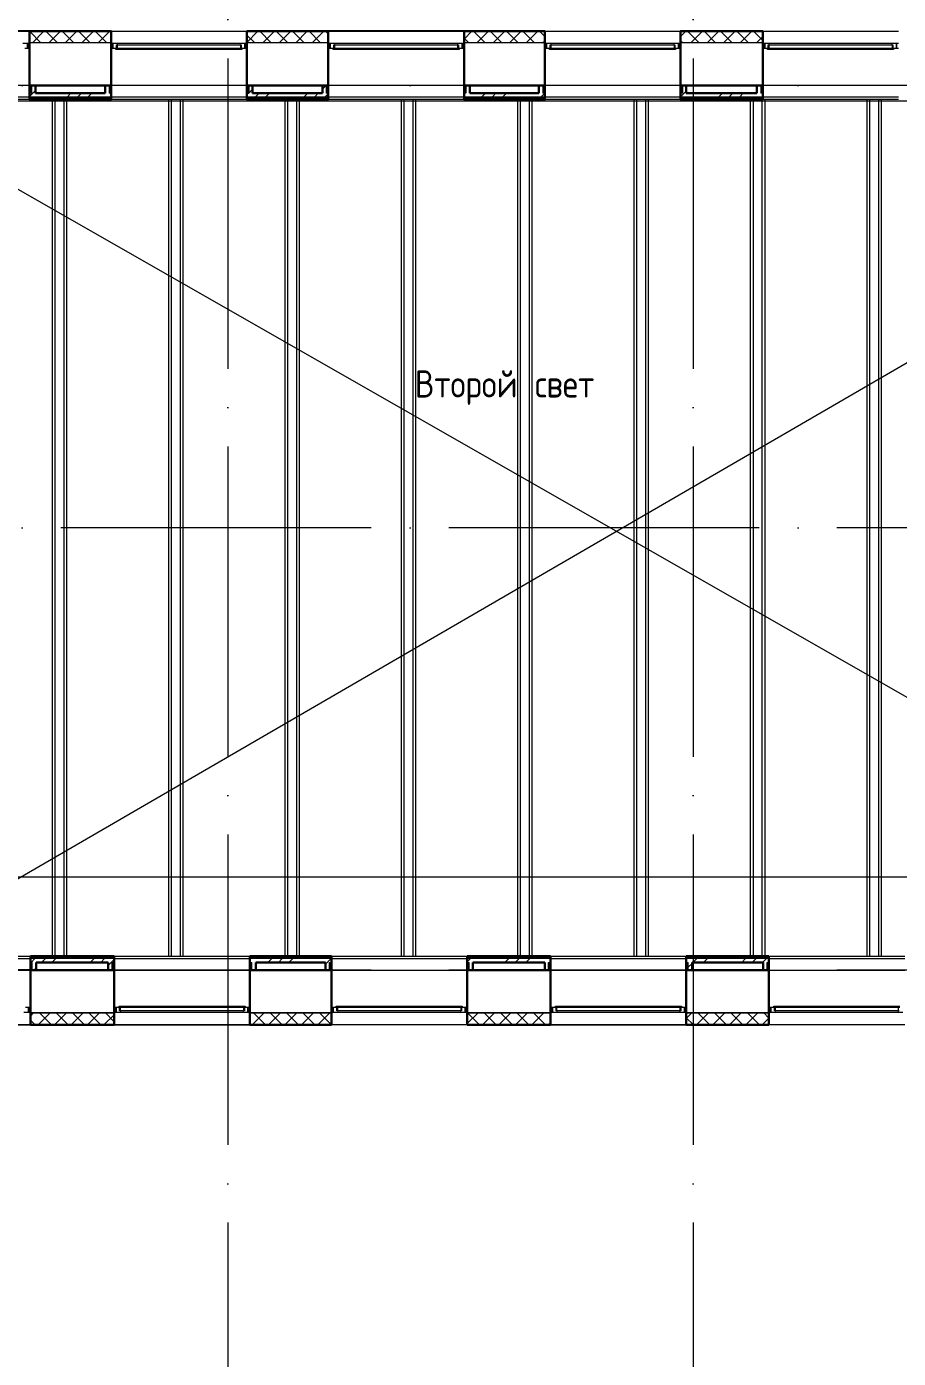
# Model space of a CAD drawing. Header units: millimetres. Extents: x -259793 to 503324, y -44556 to 93494.
# Drawn here: x 284353 to 295589, y 12836 to 29996 of the extents above; entities that cross this region are included whole.
import ezdxf

# ---------------------------------------------------------------- set-up
doc = ezdxf.new("R2010")
doc.units = ezdxf.units.MM
doc.linetypes.add('ADSK_Линия сетки', pattern=[25, 20, -2.5, 0, -2.5])
doc.linetypes.add('ADSK_Сверху', pattern=[450, 300, -150])
for name, color, linetype, lineweight in [('_ Окна', 7, 'Continuous', 9), ('Аннотация', 7, 'Continuous', 18), ('Линии', 7, 'Continuous', 9), ('Ограждение', 252, 'Continuous', 9), ('Окна', 252, 'Continuous', 9), ('Оси', 252, 'Continuous', 9), ('Перекрытие', 252, 'Continuous', 18), ('Стены внутренние', 7, 'Continuous', 18), ('Стены наружные', 7, 'Continuous', 18), ('Стены штриховка', 7, 'Continuous', 9)]:
    doc.layers.add(name, color=color, linetype=linetype, lineweight=lineweight)
doc.layers.add('Стены', color=194, linetype='Continuous')
doc.styles.add('GOST Common_1', font='', dxfattribs={"height": 250})
doc.styles.get('GOST Common_1').set_extended_font_data('GOST type B')

# ---------------------------------------------------------------- blocks, each defined once
blk = doc.blocks.new('Перекрытия 1 - Перекрытия 1-1698725-3 этаж копия 1')
at = {"layer": 'Перекрытие', "ltscale": 100}
for p, q in [((4199, 26760), (4199, 25410)), ((4234, 26760), (4234, 25410)), ((4349, 26760), (4349, 25410)), ((4384, 26760), (4384, 25410)), ((25199, 26635), (25199, 15485)), ((25234, 26635), (25234, 15485)), ((25349, 26635), (25349, 15485)), ((25384, 26635), (25384, 15485)), ((26699, 26635), (26699, 23185)), ((26734, 26635), (26734, 23185)), ((26849, 26635), (26849, 23185)), ((26884, 26635), (26884, 23185)), ((5699, 26580), (5699, 15540)), ((5734, 26580), (5734, 15540)), ((5849, 26580), (5849, 15540)), ((5884, 26580), (5884, 15540)), ((7199, 26580), (7199, 15540)), ((7234, 26580), (7234, 15540)), ((7349, 26580), (7349, 15540)), ((7384, 26580), (7384, 15540)), ((8699, 26580), (8699, 15540)), ((8734, 26580), (8734, 15540)), ((8849, 26580), (8849, 15540)), ((8884, 26580), (8884, 15540)), ((10199, 26580), (10199, 15540)), ((10234, 26580), (10234, 15540)), ((10349, 26580), (10349, 15540)), ((10384, 26580), (10384, 15540)), ((11699, 26580), (11699, 15540)), ((11734, 26580), (11734, 15540)), ((11849, 26580), (11849, 15540)), ((11884, 26580), (11884, 15540)), ((13199, 26580), (13199, 15540)), ((13234, 26580), (13234, 15540)), ((13349, 26580), (13349, 15540)), ((13384, 26580), (13384, 15540)), ((14699, 26580), (14699, 15540)), ((14734, 26580), (14734, 15540)), ((14849, 26580), (14849, 15540)), ((14884, 26580), (14884, 15540)), ((16199, 26580), (16199, 15540)), ((16234, 26580), (16234, 15540)), ((16349, 26580), (16349, 15540)), ((16384, 26580), (16384, 15540)), ((17699, 26580), (17699, 15540)), ((17734, 26580), (17734, 15540)), ((17849, 26580), (17849, 15540)), ((17884, 26580), (17884, 15540)), ((19199, 26580), (19199, 15540)), ((19234, 26580), (19234, 15540)), ((19349, 26580), (19349, 15540)), ((19384, 26580), (19384, 15540)), ((20699, 26580), (20699, 15540)), ((20734, 26580), (20734, 15540)), ((20849, 26580), (20849, 15540)), ((20884, 26580), (20884, 15540)), ((22199, 26580), (22199, 15540)), ((22234, 26580), (22234, 15540)), ((22349, 26580), (22349, 15540)), ((22384, 26580), (22384, 15540)), ((23699, 26580), (23699, 15540)), ((23734, 15540), (23734, 26580)), ((23849, 26580), (23849, 15540)), ((23884, 26580), (23884, 15540)), ((4199, 25290), (4199, 24290)), ((4234, 25290), (4234, 24290)), ((4349, 25290), (4349, 24290)), ((4384, 25290), (4384, 24290)), ((4199, 24170), (4199, 22940)), ((4234, 24170), (4234, 22940)), ((4349, 24170), (4349, 22940)), ((4384, 24170), (4384, 22940)), ((26849, 22940), (26849, 21875)), ((26884, 22940), (26884, 21875)), ((27122, 22940), (27122, 21875)), ((4199, 22805), (4199, 17800)), ((4234, 22805), (4234, 17800)), ((4349, 22805), (4349, 17800)), ((4384, 22805), (4384, 17800)), ((26849, 21875), (26849, 21755)), ((26884, 21875), (26884, 21755)), ((27122, 21875), (27122, 21755)), ((26849, 21755), (26849, 21640)), ((26884, 21755), (26884, 21640)), ((27122, 21755), (27122, 21640)), ((26699, 21395), (26699, 15485)), ((26734, 21395), (26734, 15485)), ((26849, 21395), (26849, 15485)), ((26884, 21395), (26884, 15485)), ((4199, 17665), (4199, 16853)), ((4234, 17665), (4234, 16853)), ((4349, 17665), (4349, 16853)), ((4384, 17665), (4384, 16853)), ((4199, 16733), (4199, 16383)), ((4234, 16733), (4234, 16383)), ((4349, 16733), (4349, 16383)), ((4384, 16733), (4384, 16383)), ((4199, 16263), (4199, 15360)), ((4234, 16263), (4234, 15360)), ((4349, 16263), (4349, 15360)), ((4384, 16263), (4384, 15360))]:
    blk.add_line(p, q, dxfattribs=at)
blk = doc.blocks.new('3 этаж')
at = {"layer": '_ Окна', "color": 251, "lineweight": 18, "true_color": 0x636466}
for p, q in [((284366, 29777), (284306, 29777)), ((284328, 29719), (284366, 29719)), ((284366, 29719), (284366, 29777)), ((285525, 29777), (285466, 29777)), ((285466, 29777), (285466, 29719)), ((285466, 29719), (285504, 29719)), ((285512, 29719), (285512, 29760)), ((285512, 29760), (285524, 29760)), ((285530, 29760), (285525, 29777)), ((287106, 29777), (287102, 29760)), ((287166, 29777), (287106, 29777)), ((287108, 29760), (287120, 29760)), ((287120, 29760), (287120, 29719)), ((287128, 29719), (287166, 29719)), ((287166, 29719), (287166, 29777)), ((288325, 29777), (288266, 29777)), ((288266, 29777), (288266, 29719)), ((288266, 29719), (288304, 29719)), ((288312, 29719), (288312, 29760)), ((288312, 29760), (288324, 29760)), ((288330, 29760), (288325, 29777)), ((289906, 29777), (289902, 29760)), ((289966, 29777), (289906, 29777)), ((289908, 29760), (289920, 29760)), ((289920, 29760), (289920, 29719)), ((289928, 29719), (289966, 29719)), ((289966, 29719), (289966, 29777)), ((291115, 29777), (291056, 29777)), ((291056, 29777), (291056, 29719)), ((291056, 29719), (291094, 29719)), ((291102, 29719), (291102, 29760)), ((291102, 29760), (291114, 29760)), ((291120, 29760), (291115, 29777)), ((292696, 29777), (292692, 29760)), ((292756, 29777), (292696, 29777)), ((292698, 29760), (292710, 29760)), ((292710, 29760), (292710, 29719)), ((292718, 29719), (292756, 29719)), ((292756, 29719), (292756, 29777)), ((293925, 29777), (293866, 29777)), ((293866, 29777), (293866, 29719)), ((293866, 29719), (293904, 29719)), ((293912, 29719), (293912, 29760)), ((293912, 29760), (293924, 29760)), ((293930, 29760), (293925, 29777)), ((295506, 29777), (295502, 29760)), ((295566, 29777), (295506, 29777)), ((295508, 29760), (295520, 29760)), ((295520, 29760), (295520, 29719)), ((295528, 29719), (295566, 29719)), ((295566, 29719), (295566, 29777)), ((284376, 17355), (284338, 17355)), ((284376, 17297), (284376, 17355)), ((285544, 17355), (285506, 17355)), ((285506, 17355), (285506, 17297)), ((285552, 17314), (285552, 17355)), ((287160, 17355), (287160, 17314)), ((287206, 17355), (287168, 17355)), ((287206, 17297), (287206, 17355)), ((288344, 17355), (288306, 17355)), ((288306, 17355), (288306, 17297)), ((288352, 17314), (288352, 17355)), ((289960, 17355), (289960, 17314)), ((290006, 17355), (289968, 17355)), ((290006, 17297), (290006, 17355)), ((291169, 17355), (291131, 17355)), ((291131, 17355), (291131, 17297)), ((291177, 17314), (291177, 17355)), ((292785, 17355), (292785, 17314)), ((292831, 17355), (292793, 17355)), ((292831, 17297), (292831, 17355)), ((293984, 17355), (293946, 17355)), ((293946, 17355), (293946, 17297)), ((293992, 17314), (293992, 17355)), ((284316, 17297), (284376, 17297)), ((285506, 17297), (285565, 17297)), ((285564, 17314), (285552, 17314)), ((285565, 17297), (285570, 17314)), ((287142, 17314), (287146, 17297)), ((287146, 17297), (287206, 17297)), ((287160, 17314), (287148, 17314)), ((288306, 17297), (288365, 17297)), ((288364, 17314), (288352, 17314)), ((288365, 17297), (288370, 17314)), ((289942, 17314), (289946, 17297)), ((289946, 17297), (290006, 17297)), ((289960, 17314), (289948, 17314)), ((291131, 17297), (291190, 17297)), ((291189, 17314), (291177, 17314)), ((291190, 17297), (291195, 17314)), ((292767, 17314), (292771, 17297)), ((292771, 17297), (292831, 17297)), ((292785, 17314), (292773, 17314)), ((293946, 17297), (294005, 17297)), ((294004, 17314), (293992, 17314)), ((294005, 17297), (294010, 17314)), ((295582, 17314), (295586, 17297)), ((295586, 17297), (295646, 17297)), ((295600, 17314), (295588, 17314))]:
    blk.add_line(p, q, dxfattribs=at)
at = {"layer": '_ Окна', "color": 251, "true_color": 0x636466}
for p, q in [((284391, 29777), (284366, 29777)), ((284366, 29777), (284366, 29719)), ((284366, 29719), (284391, 29719)), ((285466, 29777), (285441, 29777)), ((285441, 29719), (285466, 29719)), ((285466, 29719), (285466, 29777)), ((287191, 29777), (287166, 29777)), ((287166, 29777), (287166, 29719)), ((287166, 29719), (287191, 29719)), ((288266, 29777), (288241, 29777)), ((288241, 29719), (288266, 29719)), ((288266, 29719), (288266, 29777)), ((289991, 29777), (289966, 29777)), ((289966, 29777), (289966, 29719)), ((289966, 29719), (289991, 29719)), ((291056, 29777), (291031, 29777)), ((291031, 29719), (291056, 29719)), ((291056, 29719), (291056, 29777)), ((292781, 29777), (292756, 29777)), ((292756, 29777), (292756, 29719)), ((292756, 29719), (292781, 29719)), ((293866, 29777), (293841, 29777)), ((293841, 29719), (293866, 29719)), ((293866, 29719), (293866, 29777)), ((295591, 29777), (295566, 29777)), ((295566, 29777), (295566, 29719)), ((295566, 29719), (295591, 29719)), ((284401, 17355), (284376, 17355)), ((284376, 17355), (284376, 17297)), ((285506, 17355), (285481, 17355)), ((285506, 17297), (285506, 17355)), ((287231, 17355), (287206, 17355)), ((287206, 17355), (287206, 17297)), ((288306, 17355), (288281, 17355)), ((288306, 17297), (288306, 17355)), ((290031, 17355), (290006, 17355)), ((290006, 17355), (290006, 17297)), ((291131, 17355), (291106, 17355)), ((291131, 17297), (291131, 17355)), ((292856, 17355), (292831, 17355)), ((292831, 17355), (292831, 17297)), ((293946, 17355), (293921, 17355)), ((293946, 17297), (293946, 17355)), ((284376, 17297), (284401, 17297)), ((285481, 17297), (285506, 17297)), ((287206, 17297), (287231, 17297)), ((288281, 17297), (288306, 17297)), ((290006, 17297), (290031, 17297)), ((291106, 17297), (291131, 17297)), ((292831, 17297), (292856, 17297)), ((293921, 17297), (293946, 17297))]:
    blk.add_line(p, q, dxfattribs=at)
at = {"layer": 'Линии', "color": 251, "linetype": 'ADSK_Сверху', "ltscale": 200, "true_color": 0x636466}
for p, q in [((282206, 17837), (301851, 29237)), ((282206, 29062), (301851, 17837))]:
    blk.add_line(p, q, dxfattribs=at)
at = {"layer": 'Ограждение', "color": 251, "true_color": 0x636466}
for p, q in [((301836, 29037), (282221, 29037)), ((284391, 29037), (282641, 29037)), ((284391, 29057), (284391, 29037)), ((285441, 29037), (285441, 29057)), ((287191, 29037), (285441, 29037)), ((287191, 29057), (287191, 29037)), ((288241, 29037), (288241, 29057)), ((289991, 29037), (288241, 29037)), ((289991, 29057), (289991, 29037)), ((291031, 29037), (291031, 29057)), ((292781, 29037), (291031, 29037)), ((292781, 29057), (292781, 29037)), ((293841, 29037), (293841, 29057)), ((295591, 29037), (293841, 29037))]:
    blk.add_line(p, q, dxfattribs=at)
at = {"layer": 'Окна', "color": 251, "true_color": 0x636466}
for p, q in [((285504, 29719), (287128, 29719)), ((285504, 29702), (285504, 29719)), ((287128, 29702), (285504, 29702)), ((285524, 29760), (287108, 29760)), ((285524, 29719), (285524, 29760)), ((287106, 29777), (285525, 29777)), ((287108, 29760), (287108, 29719)), ((287128, 29719), (287128, 29702)), ((288304, 29719), (289928, 29719)), ((288304, 29702), (288304, 29719)), ((289928, 29702), (288304, 29702)), ((288324, 29760), (289908, 29760)), ((288324, 29719), (288324, 29760)), ((289906, 29777), (288325, 29777)), ((289908, 29760), (289908, 29719)), ((289928, 29719), (289928, 29702)), ((291094, 29719), (292718, 29719)), ((291094, 29702), (291094, 29719)), ((292718, 29702), (291094, 29702)), ((291114, 29760), (292698, 29760)), ((291114, 29719), (291114, 29760)), ((292696, 29777), (291115, 29777)), ((292698, 29760), (292698, 29719)), ((292718, 29719), (292718, 29702)), ((293904, 29719), (295528, 29719)), ((293904, 29702), (293904, 29719)), ((295528, 29702), (293904, 29702)), ((293924, 29760), (295508, 29760)), ((293924, 29719), (293924, 29760)), ((295506, 29777), (293925, 29777)), ((295508, 29760), (295508, 29719)), ((295528, 29719), (295528, 29702)), ((285544, 17372), (287168, 17372)), ((285544, 17355), (285544, 17372)), ((287168, 17355), (285544, 17355)), ((285564, 17314), (285564, 17355)), ((287148, 17355), (287148, 17314)), ((287168, 17372), (287168, 17355)), ((288344, 17372), (289968, 17372)), ((288344, 17355), (288344, 17372)), ((289968, 17355), (288344, 17355)), ((288364, 17314), (288364, 17355)), ((289948, 17355), (289948, 17314)), ((289968, 17372), (289968, 17355)), ((291169, 17372), (292793, 17372)), ((291169, 17355), (291169, 17372)), ((292793, 17355), (291169, 17355)), ((291189, 17314), (291189, 17355)), ((292773, 17355), (292773, 17314)), ((292793, 17372), (292793, 17355)), ((293984, 17372), (295608, 17372)), ((293984, 17355), (293984, 17372)), ((295608, 17355), (293984, 17355)), ((294004, 17314), (294004, 17355)), ((295588, 17355), (295588, 17314)), ((287148, 17314), (285564, 17314)), ((285565, 17297), (287146, 17297)), ((289948, 17314), (288364, 17314)), ((288365, 17297), (289946, 17297)), ((292773, 17314), (291189, 17314)), ((291190, 17297), (292771, 17297)), ((295588, 17314), (294004, 17314)), ((294005, 17297), (295586, 17297))]:
    blk.add_line(p, q, dxfattribs=at)
at = {"layer": 'Оси', "color": 251, "linetype": 'ADSK_Линия сетки', "ltscale": 200, "true_color": 0x636466}
for p, q in [((286946, 34587), (286946, -30120)), ((292946, 34587), (292946, -31390)), ((308796, 29237), (237074, 29237)), ((308796, 23537), (237074, 23537)), ((308796, 17837), (237074, 17837))]:
    blk.add_line(p, q, dxfattribs=at)
at = {"layer": 'Перекрытие', "color": 251, "true_color": 0x636466}
blk.add_line((296331, 19037), (282221, 19037), dxfattribs=at)
at = {"layer": 'Стены', "color": 251, "true_color": 0x636466}
blk.add_line((284401, 17837), (282651, 17837), dxfattribs=at)
at = {"layer": 'Стены внутренние', "color": 251, "true_color": 0x636466}
for p, q in [((282641, 29939), (284391, 29939)), ((285441, 29939), (287191, 29939)), ((288241, 29939), (289991, 29939)), ((291031, 29939), (292781, 29939)), ((293841, 29939), (295591, 29939)), ((285441, 29787), (284391, 29787)), ((288241, 29787), (287191, 29787)), ((291031, 29787), (289991, 29787)), ((293841, 29787), (292781, 29787)), ((284391, 29237), (282641, 29237)), ((287191, 29237), (285441, 29237)), ((289991, 29237), (288241, 29237)), ((292781, 29237), (291031, 29237)), ((295591, 29237), (293841, 29237)), ((285481, 17837), (287231, 17837)), ((288281, 17837), (290031, 17837)), ((291106, 17837), (292856, 17837)), ((293921, 17837), (295671, 17837)), ((284401, 17287), (285481, 17287)), ((285481, 17287), (284401, 17287)), ((287231, 17287), (288281, 17287)), ((288281, 17287), (287231, 17287)), ((290031, 17287), (291106, 17287)), ((291106, 17287), (290031, 17287)), ((292856, 17287), (293921, 17287)), ((293921, 17287), (292856, 17287)), ((284401, 17135), (282651, 17135)), ((287231, 17135), (285481, 17135)), ((290031, 17135), (288281, 17135)), ((292856, 17135), (291106, 17135)), ((295671, 17135), (293921, 17135))]:
    blk.add_line(p, q, dxfattribs=at)
at = {"layer": 'Стены внутренние', "color": 251, "lineweight": 30, "true_color": 0x636466}
for p, q in [((284391, 29237), (284391, 29939)), ((284391, 29939), (285441, 29939)), ((285441, 29237), (285441, 29939)), ((287191, 29237), (287191, 29939)), ((287191, 29939), (288241, 29939)), ((288241, 29237), (288241, 29939)), ((289991, 29237), (289991, 29939)), ((289991, 29939), (291031, 29939)), ((291031, 29237), (291031, 29939)), ((292781, 29237), (292781, 29939)), ((292781, 29939), (293841, 29939)), ((293841, 29237), (293841, 29939)), ((284466, 29237), (285366, 29237)), ((287266, 29237), (288166, 29237)), ((290066, 29237), (290956, 29237)), ((292856, 29237), (293766, 29237)), ((284401, 17837), (284401, 17287)), ((284476, 17837), (285406, 17837)), ((285481, 17837), (285481, 17287)), ((287231, 17837), (287231, 17287)), ((287306, 17837), (288206, 17837)), ((288281, 17837), (288281, 17287)), ((290031, 17837), (290031, 17287)), ((290106, 17837), (291031, 17837)), ((291106, 17837), (291106, 17287)), ((292856, 17837), (292856, 17287)), ((292931, 17837), (293846, 17837)), ((293921, 17837), (293921, 17287)), ((284401, 17287), (284401, 17135)), ((285481, 17287), (285481, 17135)), ((287231, 17287), (287231, 17135)), ((288281, 17287), (288281, 17135)), ((290031, 17287), (290031, 17135)), ((291106, 17287), (291106, 17135)), ((292856, 17287), (292856, 17135)), ((293921, 17287), (293921, 17135)), ((284401, 17135), (285481, 17135)), ((287231, 17135), (288281, 17135)), ((290031, 17135), (291106, 17135)), ((293921, 17135), (292856, 17135))]:
    blk.add_line(p, q, dxfattribs=at)
at = {"layer": 'Стены внутренние', "color": 251, "linetype": 'Continuous', "lineweight": 9, "true_color": 0x636466}
for p, q in [((284391, 29908), (284393, 29908)), ((284537, 29787), (284393, 29931)), ((284427, 29787), (284577, 29937)), ((284595, 29939), (284594, 29937)), ((284749, 29787), (284599, 29937)), ((284639, 29787), (284789, 29937)), ((284961, 29787), (284811, 29937)), ((284852, 29787), (285002, 29937)), ((285173, 29787), (285023, 29937)), ((285064, 29787), (285214, 29937)), ((285385, 29787), (285235, 29937)), ((285273, 29937), (285272, 29939)), ((285276, 29787), (285426, 29937)), ((287191, 29792), (287335, 29937)), ((287295, 29787), (287193, 29888)), ((287507, 29787), (287357, 29937)), ((287397, 29787), (287547, 29937)), ((287410, 29939), (287409, 29937)), ((287719, 29787), (287569, 29937)), ((287609, 29787), (287759, 29937)), ((287645, 29939), (287644, 29937)), ((287931, 29787), (287781, 29937)), ((287821, 29787), (287971, 29937)), ((288143, 29787), (287993, 29937)), ((288034, 29787), (288184, 29937)), ((288088, 29937), (288087, 29939)), ((288239, 29903), (288205, 29937)), ((289991, 29835), (290093, 29937)), ((290264, 29787), (290114, 29937)), ((290155, 29787), (290305, 29937)), ((290477, 29787), (290327, 29937)), ((290367, 29787), (290517, 29937)), ((290461, 29939), (290460, 29937)), ((290689, 29787), (290539, 29937)), ((290552, 29937), (290551, 29939)), ((290579, 29787), (290729, 29937)), ((290901, 29787), (290751, 29937)), ((290791, 29787), (290941, 29937)), ((291029, 29871), (290963, 29937)), ((292783, 29896), (292781, 29893)), ((292783, 29869), (292850, 29937)), ((293022, 29787), (292872, 29937)), ((292913, 29787), (293063, 29937)), ((292924, 29939), (292923, 29937)), ((293234, 29787), (293084, 29937)), ((293125, 29787), (293275, 29937)), ((293446, 29787), (293296, 29937)), ((293337, 29787), (293487, 29937)), ((293368, 29937), (293367, 29939)), ((293659, 29787), (293509, 29937)), ((293549, 29787), (293699, 29937)), ((293841, 29816), (293721, 29937)), ((293761, 29787), (293839, 29864)), ((290052, 29787), (289991, 29848)), ((291003, 29787), (291031, 29814)), ((292810, 29787), (292781, 29816)), ((284401, 17244), (284443, 17287)), ((284459, 17137), (284403, 17193)), ((284505, 17137), (284655, 17287)), ((284671, 17137), (284521, 17287)), ((284717, 17137), (284867, 17287)), ((284883, 17137), (284733, 17287)), ((284930, 17137), (285080, 17287)), ((285095, 17137), (284945, 17287)), ((285142, 17137), (285292, 17287)), ((285307, 17137), (285157, 17287)), ((285354, 17137), (285481, 17264)), ((285479, 17177), (285370, 17287)), ((287263, 17137), (287413, 17287)), ((287429, 17137), (287279, 17287)), ((287475, 17137), (287625, 17287)), ((287641, 17137), (287491, 17287)), ((287687, 17137), (287837, 17287)), ((287853, 17137), (287703, 17287)), ((287899, 17137), (288049, 17287)), ((288065, 17137), (287915, 17287)), ((288112, 17137), (288262, 17287)), ((288277, 17137), (288127, 17287)), ((290033, 17149), (290171, 17287)), ((290187, 17137), (290037, 17287)), ((290233, 17137), (290383, 17287)), ((290399, 17137), (290249, 17287)), ((290445, 17137), (290595, 17287)), ((290611, 17137), (290461, 17287)), ((290657, 17137), (290807, 17287)), ((290823, 17137), (290673, 17287)), ((290869, 17137), (291019, 17287)), ((291035, 17137), (290885, 17287)), ((291106, 17278), (291097, 17287)), ((292856, 17214), (292928, 17287)), ((292944, 17137), (292856, 17225)), ((292858, 17205), (292856, 17209)), ((292991, 17137), (293141, 17287)), ((293156, 17137), (293006, 17287)), ((293203, 17137), (293353, 17287)), ((293369, 17137), (293219, 17287)), ((293415, 17137), (293565, 17287)), ((293581, 17137), (293431, 17287)), ((293627, 17137), (293777, 17287)), ((293793, 17137), (293643, 17287)), ((293839, 17137), (293921, 17218)), ((293921, 17221), (293855, 17287)), ((285038, 17135), (285037, 17137)), ((285181, 17137), (285180, 17135)), ((287854, 17135), (287853, 17137)), ((290109, 17137), (290107, 17135)), ((290318, 17135), (290317, 17137)), ((291081, 17137), (291104, 17159)), ((292924, 17137), (292923, 17135)), ((293133, 17135), (293132, 17137))]:
    blk.add_line(p, q, dxfattribs=at)
at = {"layer": 'Стены наружные', "color": 251, "true_color": 0x636466}
for p, q in [((282136, 29944), (284898, 29944)), ((284898, 29939), (284898, 29944)), ((284916, 29944), (285441, 29944)), ((284916, 29939), (284916, 29944)), ((285441, 29939), (285441, 29944)), ((287746, 29939), (287746, 29944)), ((287746, 29944), (290506, 29944)), ((288241, 29944), (288241, 29939)), ((290506, 29939), (290506, 29944)), ((290511, 29944), (291031, 29944)), ((290511, 29939), (290511, 29944)), ((291031, 29939), (291031, 29944)), ((292781, 29944), (292781, 29939)), ((292781, 29944), (293841, 29944)), ((293311, 29939), (293311, 29944)), ((293841, 29939), (293841, 29944)), ((284391, 29087), (282641, 29087)), ((284391, 29057), (282641, 29057)), ((287191, 29087), (285441, 29087)), ((287191, 29057), (285441, 29057)), ((289991, 29087), (288241, 29087)), ((289991, 29057), (288241, 29057)), ((292781, 29087), (291031, 29087)), ((292781, 29057), (291031, 29057)), ((295591, 29087), (293841, 29087)), ((295591, 29057), (293841, 29057)), ((282651, 18017), (284401, 18017)), ((282651, 17987), (284401, 17987)), ((285481, 18017), (287231, 18017)), ((285481, 17987), (287231, 17987)), ((288281, 18017), (290031, 18017)), ((288281, 17987), (290031, 17987)), ((291106, 18017), (292856, 18017)), ((291106, 17987), (292856, 17987)), ((293921, 18017), (295671, 18017)), ((293921, 17987), (295671, 17987)), ((284941, 17130), (282111, 17130)), ((284401, 17130), (284401, 17135)), ((284941, 17129), (284941, 17135)), ((284941, 17134), (287766, 17134)), ((287766, 17129), (284941, 17129)), ((287766, 17129), (287766, 17134)), ((287781, 17134), (288281, 17134)), ((287781, 17129), (287781, 17134)), ((288281, 17129), (287781, 17129)), ((288281, 17134), (288281, 17129)), ((290031, 17130), (290031, 17135)), ((290566, 17130), (290031, 17130)), ((290566, 17129), (290031, 17129)), ((290566, 17130), (290566, 17135)), ((290585, 17130), (290585, 17135)), ((293391, 17130), (290585, 17130)), ((293391, 17134), (293921, 17134)), ((293391, 17129), (293391, 17134)), ((293921, 17129), (293391, 17129)), ((293921, 17134), (293921, 17129))]:
    blk.add_line(p, q, dxfattribs=at)
at = {"layer": 'Стены наружные', "color": 251, "lineweight": 30, "true_color": 0x636466}
for p, q in [((284391, 29062), (284391, 29237)), ((284466, 29237), (284391, 29237)), ((284466, 29237), (284466, 29137)), ((285366, 29137), (285366, 29237)), ((285441, 29237), (285366, 29237)), ((285441, 29237), (285441, 29062)), ((287191, 29062), (287191, 29237)), ((287266, 29237), (287191, 29237)), ((287266, 29237), (287266, 29137)), ((288166, 29137), (288166, 29237)), ((288241, 29237), (288166, 29237)), ((288241, 29237), (288241, 29062)), ((289991, 29062), (289991, 29237)), ((290066, 29237), (289991, 29237)), ((290066, 29237), (290066, 29137)), ((290956, 29137), (290956, 29237)), ((291031, 29237), (290956, 29237)), ((291031, 29237), (291031, 29062)), ((292781, 29062), (292781, 29237)), ((292856, 29237), (292781, 29237)), ((292856, 29237), (292856, 29137)), ((293766, 29137), (293766, 29237)), ((293841, 29237), (293766, 29237)), ((293841, 29237), (293841, 29062)), ((284391, 29057), (284391, 29062)), ((284391, 29057), (285441, 29057)), ((284466, 29137), (285366, 29137)), ((285441, 29057), (285441, 29062)), ((287191, 29057), (287191, 29062)), ((287191, 29057), (288241, 29057)), ((287266, 29137), (288166, 29137)), ((288241, 29057), (288241, 29062)), ((289991, 29057), (289991, 29062)), ((289991, 29057), (291031, 29057)), ((290066, 29137), (290956, 29137)), ((291031, 29057), (291031, 29062)), ((292781, 29057), (292781, 29062)), ((292781, 29057), (293841, 29057)), ((292856, 29137), (293766, 29137)), ((293841, 29057), (293841, 29062)), ((284401, 18017), (285481, 18017)), ((284401, 17937), (284401, 18017)), ((284401, 17837), (284401, 17937)), ((284476, 17937), (285406, 17937)), ((284476, 17937), (284476, 17837)), ((285406, 17837), (285406, 17937)), ((285481, 18017), (285481, 17837)), ((287231, 18017), (288281, 18017)), ((287231, 17837), (287231, 18017)), ((287306, 17937), (288206, 17937)), ((287306, 17937), (287306, 17837)), ((288206, 17837), (288206, 17937)), ((288281, 18017), (288281, 17837)), ((290031, 18017), (291106, 18017)), ((290031, 17837), (290031, 18017)), ((290106, 17937), (291031, 17937)), ((290106, 17937), (290106, 17837)), ((291031, 17837), (291031, 17937)), ((291106, 18017), (291106, 17837)), ((293921, 18017), (292856, 18017)), ((292856, 17837), (292856, 18017)), ((293846, 17937), (292931, 17937)), ((292931, 17937), (292931, 17837)), ((293846, 17837), (293846, 17937)), ((293921, 18017), (293921, 17837)), ((284401, 17837), (284476, 17837)), ((285406, 17837), (285481, 17837)), ((287231, 17837), (287306, 17837)), ((288206, 17837), (288281, 17837)), ((290031, 17837), (290106, 17837)), ((291031, 17837), (291106, 17837)), ((292856, 17837), (292931, 17837)), ((293846, 17837), (293921, 17837))]:
    blk.add_line(p, q, dxfattribs=at)
at = {"layer": 'Стены наружные', "color": 251, "linetype": 'Continuous', "lineweight": 9, "true_color": 0x636466}
for p, q in [((287203, 29168), (287216, 29181)), ((287216, 29138), (287266, 29188)), ((288166, 29190), (288212, 29237)), ((289991, 29198), (290003, 29211)), ((290003, 29211), (290016, 29223)), ((291018, 29165), (291031, 29177)), ((292781, 29230), (292787, 29237)), ((293816, 29205), (293828, 29217)), ((293828, 29217), (293841, 29230)), ((284391, 29097), (284431, 29137)), ((284414, 29137), (284416, 29139)), ((284431, 29137), (284466, 29172)), ((284546, 29057), (284551, 29062)), ((284551, 29062), (284563, 29074)), ((284563, 29074), (284576, 29087)), ((284763, 29062), (284776, 29074)), ((284776, 29074), (284788, 29087)), ((284874, 29087), (284924, 29137)), ((284970, 29057), (284975, 29062)), ((284975, 29062), (284988, 29074)), ((284988, 29074), (285000, 29087)), ((285009, 29087), (285059, 29137)), ((285144, 29087), (285194, 29137)), ((285187, 29062), (285200, 29074)), ((285200, 29074), (285212, 29087)), ((285394, 29057), (285399, 29062)), ((285399, 29062), (285412, 29074)), ((285412, 29074), (285424, 29087)), ((287191, 29156), (287203, 29168)), ((287191, 29113), (287214, 29137)), ((287299, 29087), (287349, 29137)), ((287309, 29062), (287321, 29074)), ((287321, 29074), (287334, 29087)), ((287434, 29087), (287484, 29137)), ((287516, 29057), (287521, 29062)), ((287521, 29062), (287533, 29074)), ((287533, 29074), (287546, 29087)), ((287733, 29062), (287745, 29074)), ((287745, 29074), (287758, 29087)), ((287927, 29087), (287977, 29137)), ((287940, 29057), (287945, 29062)), ((287945, 29062), (287957, 29074)), ((287957, 29074), (287970, 29087)), ((288062, 29087), (288112, 29137)), ((288157, 29062), (288170, 29074)), ((288170, 29074), (288182, 29087)), ((288197, 29087), (288241, 29130)), ((288232, 29137), (288241, 29145)), ((290061, 29057), (290066, 29062)), ((290066, 29062), (290079, 29074)), ((290079, 29074), (290091, 29087)), ((290217, 29087), (290267, 29137)), ((290278, 29062), (290291, 29074)), ((290291, 29074), (290303, 29087)), ((290352, 29087), (290402, 29137)), ((290486, 29057), (290491, 29062)), ((290487, 29087), (290537, 29137)), ((290491, 29062), (290503, 29074)), ((290503, 29074), (290516, 29087)), ((290703, 29062), (290715, 29074)), ((290715, 29074), (290728, 29087)), ((290910, 29057), (290915, 29062)), ((290915, 29062), (290927, 29074)), ((290927, 29074), (290940, 29087)), ((290981, 29087), (291031, 29137)), ((291006, 29152), (291018, 29165)), ((292781, 29090), (292827, 29137)), ((292824, 29062), (292837, 29074)), ((292827, 29137), (292856, 29165)), ((292837, 29074), (292849, 29087)), ((293031, 29057), (293036, 29062)), ((293036, 29062), (293049, 29074)), ((293049, 29074), (293061, 29087)), ((293248, 29062), (293261, 29074)), ((293261, 29074), (293273, 29087)), ((293271, 29087), (293321, 29137)), ((293406, 29087), (293456, 29137)), ((293455, 29057), (293460, 29062)), ((293460, 29062), (293473, 29074)), ((293473, 29074), (293485, 29087)), ((293540, 29087), (293590, 29137)), ((293673, 29062), (293685, 29074)), ((293685, 29074), (293698, 29087)), ((284401, 17881), (284413, 17893)), ((284411, 17937), (284461, 17987)), ((284413, 17893), (284426, 17906)), ((284445, 17837), (284476, 17867)), ((284507, 17987), (284519, 17999)), ((284519, 17999), (284532, 18012)), ((284532, 18012), (284537, 18017)), ((284545, 17937), (284595, 17987)), ((284680, 17937), (284730, 17987)), ((284719, 17987), (284731, 17999)), ((284731, 17999), (284744, 18012)), ((284931, 17987), (284944, 17999)), ((284944, 17999), (284956, 18012)), ((284956, 18012), (284961, 18017)), ((285143, 17987), (285156, 17999)), ((285156, 17999), (285168, 18012)), ((285174, 17937), (285224, 17987)), ((285309, 17937), (285359, 17987)), ((285355, 17987), (285368, 17999)), ((285368, 17999), (285380, 18012)), ((285380, 18012), (285385, 18017)), ((285406, 17899), (285444, 17937)), ((285444, 17937), (285481, 17974)), ((285456, 17875), (285468, 17887)), ((285468, 17887), (285481, 17900)), ((287264, 17987), (287277, 17999)), ((287277, 17999), (287289, 18012)), ((287464, 17937), (287514, 17987)), ((287477, 17987), (287489, 17999)), ((287489, 17999), (287502, 18012)), ((287502, 18012), (287507, 18017)), ((287599, 17937), (287649, 17987)), ((287689, 17987), (287701, 17999)), ((287701, 17999), (287714, 18012)), ((287734, 17937), (287784, 17987)), ((287901, 17987), (287913, 17999)), ((287913, 17999), (287926, 18012)), ((287926, 18012), (287931, 18017)), ((288113, 17987), (288125, 17999)), ((288125, 17999), (288138, 18012)), ((288206, 17915), (288227, 17937)), ((288227, 17937), (288277, 17987)), ((288256, 17917), (288268, 17930)), ((288268, 17930), (288275, 17937)), ((290031, 17995), (290035, 17999)), ((290031, 17944), (290074, 17987)), ((290035, 17999), (290047, 18012)), ((290047, 18012), (290052, 18017)), ((290234, 17987), (290247, 17999)), ((290247, 17999), (290259, 18012)), ((290446, 17987), (290459, 17999)), ((290459, 17999), (290471, 18012)), ((290471, 18012), (290476, 18017)), ((290517, 17937), (290567, 17987)), ((290652, 17937), (290702, 17987)), ((290659, 17987), (290671, 17999)), ((290671, 17999), (290684, 18012)), ((290787, 17937), (290837, 17987)), ((290871, 17987), (290883, 17999)), ((290883, 17999), (290896, 18012)), ((290896, 18012), (290901, 18017)), ((291083, 17987), (291095, 17999)), ((291095, 17999), (291106, 18009)), ((292856, 17985), (292857, 17987)), ((292856, 17850), (292868, 17863)), ((292868, 17863), (292881, 17875)), ((292881, 17875), (292931, 17925)), ((292942, 17937), (292992, 17987)), ((292992, 17987), (293005, 17999)), ((293005, 17999), (293017, 18012)), ((293017, 18012), (293022, 18017)), ((293077, 17937), (293127, 17987)), ((293204, 17987), (293217, 17999)), ((293217, 17999), (293229, 18012)), ((293416, 17987), (293429, 17999)), ((293429, 17999), (293441, 18012)), ((293441, 18012), (293446, 18017)), ((293570, 17937), (293620, 17987)), ((293628, 17987), (293641, 17999)), ((293641, 17999), (293653, 18012)), ((293705, 17937), (293755, 17987)), ((293840, 17937), (293890, 17987)), ((293841, 17987), (293853, 17999)), ((293853, 17999), (293866, 18012)), ((293866, 18012), (293871, 18017)), ((293908, 17842), (293921, 17855)), ((293903, 17837), (293908, 17842))]:
    blk.add_line(p, q, dxfattribs=at)
at = {"layer": 'Стены штриховка', "color": 251, "true_color": 0x636466}
for p, q in [((284391, 29863), (284393, 29863)), ((284393, 29863), (284393, 29937)), ((284393, 29937), (285439, 29937)), ((285439, 29937), (285439, 29863)), ((285439, 29863), (285441, 29863)), ((287191, 29863), (287193, 29863)), ((287193, 29863), (287193, 29937)), ((287193, 29937), (288239, 29937)), ((288239, 29937), (288239, 29863)), ((288239, 29863), (288241, 29863)), ((289991, 29863), (289993, 29863)), ((289993, 29863), (289993, 29937)), ((289993, 29937), (291029, 29937)), ((291029, 29937), (291029, 29863)), ((291029, 29863), (291031, 29863)), ((292781, 29863), (292783, 29863)), ((292783, 29863), (292783, 29937)), ((292783, 29937), (293839, 29937)), ((293839, 29937), (293839, 29863)), ((293839, 29863), (293841, 29863)), ((284403, 29237), (284403, 29137)), ((284416, 29237), (284416, 29137)), ((285416, 29237), (285416, 29137)), ((285428, 29237), (285428, 29137)), ((287203, 29237), (287203, 29137)), ((287216, 29237), (287216, 29137)), ((288216, 29237), (288216, 29137)), ((288228, 29237), (288228, 29137)), ((290003, 29237), (290003, 29137)), ((290016, 29237), (290016, 29137)), ((291006, 29237), (291006, 29137)), ((291018, 29237), (291018, 29137)), ((292793, 29237), (292793, 29137)), ((292806, 29237), (292806, 29137)), ((293816, 29237), (293816, 29137)), ((293828, 29237), (293828, 29137)), ((284416, 29137), (284391, 29137)), ((285441, 29087), (284391, 29087)), ((285441, 29074), (284391, 29074)), ((285441, 29062), (284391, 29062)), ((284391, 29062), (285441, 29062)), ((285441, 29137), (285416, 29137)), ((287216, 29137), (287191, 29137)), ((288241, 29087), (287191, 29087)), ((288241, 29074), (287191, 29074)), ((288241, 29062), (287191, 29062)), ((287191, 29062), (288241, 29062)), ((288241, 29137), (288216, 29137)), ((290016, 29137), (289991, 29137)), ((291031, 29087), (289991, 29087)), ((291031, 29074), (289991, 29074)), ((291031, 29062), (289991, 29062)), ((289991, 29062), (291031, 29062)), ((291031, 29137), (291006, 29137)), ((292806, 29137), (292781, 29137)), ((293841, 29087), (292781, 29087)), ((293841, 29074), (292781, 29074)), ((293841, 29062), (292781, 29062)), ((292781, 29062), (293841, 29062)), ((293841, 29137), (293816, 29137)), ((284401, 18012), (285481, 18012)), ((285481, 18012), (284401, 18012)), ((285481, 17999), (284401, 17999)), ((285481, 17987), (284401, 17987)), ((284401, 17937), (284426, 17937)), ((284413, 17837), (284413, 17937)), ((284426, 17837), (284426, 17937)), ((285456, 17837), (285456, 17937)), ((285456, 17937), (285481, 17937)), ((285468, 17837), (285468, 17937)), ((287231, 18012), (288281, 18012)), ((288281, 18012), (287231, 18012)), ((288281, 17999), (287231, 17999)), ((288281, 17987), (287231, 17987)), ((287231, 17937), (287256, 17937)), ((287243, 17837), (287243, 17937)), ((287256, 17837), (287256, 17937)), ((288256, 17837), (288256, 17937)), ((288256, 17937), (288281, 17937)), ((288268, 17837), (288268, 17937)), ((290031, 18012), (291106, 18012)), ((291106, 18012), (290031, 18012)), ((291106, 17999), (290031, 17999)), ((291106, 17987), (290031, 17987)), ((290031, 17937), (290056, 17937)), ((290043, 17837), (290043, 17937)), ((290056, 17837), (290056, 17937)), ((291081, 17837), (291081, 17937)), ((291081, 17937), (291106, 17937)), ((291093, 17837), (291093, 17937)), ((292856, 18012), (293921, 18012)), ((293921, 18012), (292856, 18012)), ((293921, 17999), (292856, 17999)), ((293921, 17987), (292856, 17987)), ((292856, 17937), (292881, 17937)), ((292868, 17837), (292868, 17937)), ((292881, 17837), (292881, 17937)), ((293896, 17837), (293896, 17937)), ((293896, 17937), (293921, 17937)), ((293908, 17837), (293908, 17937)), ((284403, 17211), (284401, 17211)), ((284403, 17137), (284403, 17211)), ((285479, 17211), (285479, 17137)), ((285481, 17211), (285479, 17211)), ((287233, 17211), (287231, 17211)), ((287233, 17137), (287233, 17211)), ((288279, 17211), (288279, 17137)), ((288281, 17211), (288279, 17211)), ((290033, 17211), (290031, 17211)), ((290033, 17137), (290033, 17211)), ((291104, 17211), (291104, 17137)), ((291106, 17211), (291104, 17211)), ((292858, 17211), (292856, 17211)), ((292858, 17137), (292858, 17211)), ((293919, 17211), (293919, 17137)), ((293921, 17211), (293919, 17211)), ((285479, 17137), (284403, 17137)), ((288279, 17137), (287233, 17137)), ((291104, 17137), (290033, 17137)), ((293919, 17137), (292858, 17137))]:
    blk.add_line(p, q, dxfattribs=at)
at = {"layer": 'Перекрытие', "color": 251, "true_color": 0x636466}
blk.add_blockref('Перекрытия 1 - Перекрытия 1-1698725-3 этаж копия 1', (277482, 2476), dxfattribs=at)
at = {"layer": 'Аннотация', "color": 251, "true_color": 0x636466, "style": 'GOST Common_1', "width": 0.9}
for s, p in [('Второй', (289356, 25217)), ('свет', (290904, 25217))]:
    blk.add_text(s, height=350, dxfattribs=at).set_placement(p)

msp = doc.modelspace()

# ---------------------------------------------------------------- block references
msp.add_blockref('3 этаж', (0, 0))

doc.saveas('drawing.dxf')
